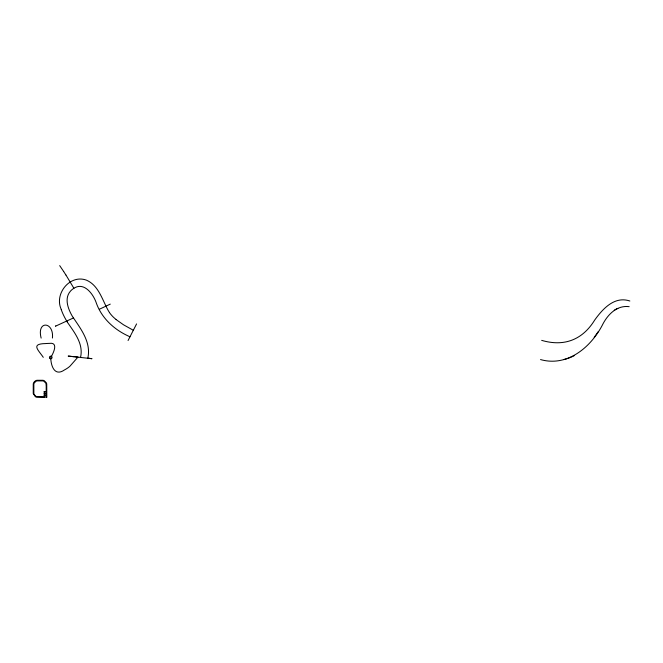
<?xml version="1.0" encoding="UTF-8"?>
<svg xmlns="http://www.w3.org/2000/svg" width="663" height="663" viewBox="0 0 663 663"><rect width="100%" height="100%" fill="white"/><g stroke="black" fill="none" stroke-linecap="round" stroke-linejoin="round"><path stroke-width="0.99" d="M80.613 357.075C83.596 343.467 74.198 332.254 67.112 321.82M128.067 340.525L136.578 323.917M540.536 359.578C567.188 367.07 590.468 347.569 602.178 325.442C607.209 315.099 616.549 304.997 629.17 306.662M55.783 325.939L55.419 326.221L73.344 318M99.392 309.248L110.265 304.118M73.684 356.677L68.181 356.081L92.008 358.7L87.847 358.111C91.37 341.917 80.496 328.558 72.192 316.027C68.065 308.792 64.096 298.466 70.377 291.248A14.702 14.702 0 0 1 73.386 288.62C83.563 281.385 92.712 293.286 95.961 302.013C101.398 318.24 114.492 330.083 129.989 336.779M73.668 356.57L77.994 357.059L70.021 366.125A22.21 22.21 0 0 1 68.264 367.575L67.609 368.04A29.015 29.015 0 0 1 64.584 369.863C54.49 376.982 50.802 365.669 50.761 357.44C53.363 353.28 58.858 341.975 49.344 343.384A74.853 74.853 0 0 0 45.515 343.575C30.672 343.857 38.156 349.807 43.277 357.324M541.671 340.359C564.428 347.072 582.736 339.555 594.719 320.022C602.733 308.892 614.493 295.814 629.85 301.01M133.321 330.273L123.575 324.829L116.075 319.558M59.687 265.614L63.673 271.499M109.461 312.497L108.732 311.361A41.048 41.048 0 0 1 107.133 308.452C101.853 298.3 97.983 285.223 86.613 280.234C69.971 273.885 53.877 293.991 61.311 309.522M65.977 275.062L73.9 288.297M41.147 338.105C36.448 320.163 54.109 321.414 52.435 338.047M63.64 271.499A18.514 1.367 56.3 0 1 65.894 274.988M67.187 321.77A58.609 58.609 0 0 1 61.22 309.555M116.116 319.5A32.114 32.114 0 0 1 109.412 312.53M574.183 355.683A43.236 43.236 0 0 1 563.699 359.595M598.142 331.749A127.702 127.702 0 0 1 594.181 337.285M614.236 310.292A20.437 20.437 0 0 1 617.866 308.37M46.211 384.979L46.186 397.386L46.816 397.386L46.733 384.01A4.608 4.608 0 0 0 46.244 382.717L44.255 380.736A4.417 4.417 0 0 0 42.971 380.28L36.954 380.28A4.467 4.467 0 0 0 35.669 380.736L34.899 381.258A5.064 5.064 0 0 0 33.937 382.311L33.697 382.708A4.417 4.417 0 0 0 33.241 383.993L33.241 393.598L35.28 396.615A4.484 4.484 0 0 0 36.515 397.195L45.067 397.386L45.067 396.756L36.705 396.59A3.895 3.895 0 0 1 35.628 396.084L34.252 394.584A3.854 3.854 0 0 1 33.854 393.466L33.854 384.117A3.821 3.821 0 0 1 34.252 383.007L35.968 381.3A3.87 3.87 0 0 1 37.078 380.894L42.846 380.894A3.887 3.887 0 0 1 43.957 381.291L45.697 383.023A4.094 4.094 0 0 1 46.112 384.15L46.211 384.979M45.067 391.543L44.015 391.543L44.015 392.173L45.067 392.173L45.067 391.543M45.067 393.275L44.015 393.275L44.015 393.905L45.067 393.905L45.067 393.275M45.067 395.015L44.015 395.015L44.015 395.645L45.067 395.645L45.067 395.015M50.056 358.55A1.309 1.309 0 0 0 52.07 357.49A1.309 1.309 0 0 0 50.148 356.28A1.309 1.309 0 0 0 50.056 358.55"/></g></svg>
